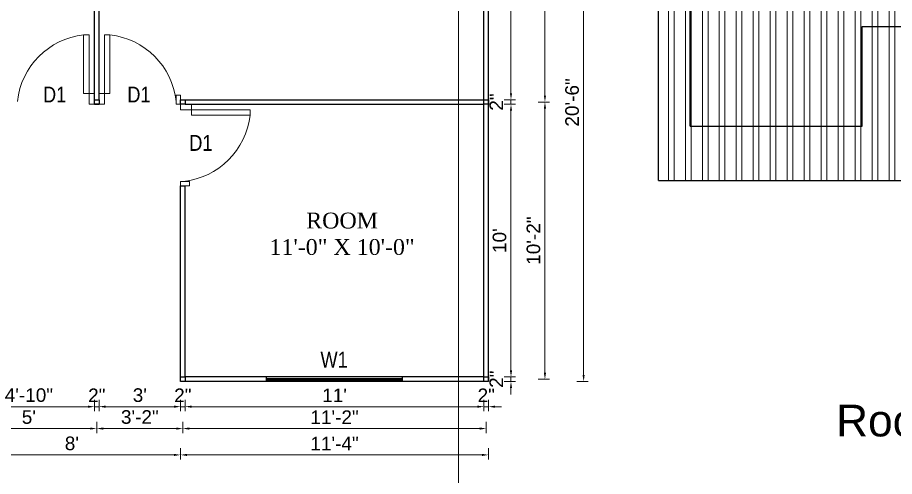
# Model space of a CAD drawing. Header units: inches. Extents: x 376358 to 406049, y -63575 to -53607.
# Drawn here: x 378090.3 to 378477.6, y -56157.7 to -55955.1 of the extents above; entities that cross this region are included whole.
import ezdxf

# ---------------------------------------------------------------- set-up
doc = ezdxf.new("R2010")
doc.units = ezdxf.units.IN
doc.header["$LTSCALE"] = 2
doc.header["$MEASUREMENT"] = 0
doc.header["$PDMODE"] = 34
doc.layers.get('0').update_dxf_attribs({"linetype": 'CONTINUOUS'})
doc.layers.get('DEFPOINTS').update_dxf_attribs({"color": 141, "linetype": 'CONTINUOUS'})
for name, color, linetype, lineweight in [('DIM_LINE', 173, 'CONTINUOUS', 20), ('dimension', 160, 'CONTINUOUS', 15), ('OUTLINE', 1, 'CONTINUOUS', 25), ('steps', 253, 'CONTINUOUS', 20)]:
    doc.layers.add(name, color=color, linetype=linetype, lineweight=lineweight)
doc.styles.add('Lettring Text', font='arial.ttf')
doc.styles.get("Standard").update_dxf_attribs({"font": 'ARIALN.TTF'})
doc.dimstyles.new('Copy of Standard', dxfattribs={"dimtxt": 6, "dimasz": 2.875, "dimexe": 2, "dimexo": 4, "dimgap": 2, "dimtad": 1, "dimdec": 0, "dimrnd": 1, "dimzin": 0, "dimdsep": 46, "dimlunit": 4, "dimtxsty": 'Lettring Text', "dimcen": 0.1, "dimclrd": 7, "dimclre": 7, "dimclrt": 7, "dimazin": 0, "dimtfac": 0.645, "dimtdec": 0, "dimtmove": 1, "dimatfit": 0, "dimfxl": 3, "dimfxlon": 1, "dimtfillclr": 256, "dimtolj": 1, "dimtzin": 0, "dimlwd": -1, "dimlwe": -1, "dimarcsym": 2})
pattern_1 = [(90, (2020.27, -4347.668), (-7.5, 0), []), (90, (2022.77, -4345.168), (-7.5, 0), [])]

# ---------------------------------------------------------------- blocks, each defined once
blk = doc.blocks.new('*D266')
at = {"layer": 'DEFPOINTS', "color": 0, "ltscale": 0.5, "transparency": 16777216}
for p in [(378296.33, -56115.75), (378298.33, -56115.75), (378296.33, -56126.87)]:
    blk.add_point(p, dxfattribs=at)
at = {"layer": 'steps', "color": 7, "ltscale": 0.5, "transparency": 16777216}
for p, q in [((378296.33, -56123.87), (378296.33, -56128.87)), ((378298.33, -56123.87), (378298.33, -56128.87)), ((378293.45, -56126.87), (378290.58, -56126.87)), ((378298.33, -56126.87), (378296.33, -56126.87)), ((378301.2, -56126.87), (378304.08, -56126.87))]:
    blk.add_line(p, q, dxfattribs=at)
for points in [[(378293.45, -56126.39), (378293.45, -56127.35), (378296.33, -56126.87)], [(378301.2, -56126.39), (378301.2, -56127.35), (378298.33, -56126.87)]]:
    blk.add_solid(points, dxfattribs=at)
at = {"layer": 'steps', "color": 7, "ltscale": 0.5, "transparency": 16777216, "insert": (378297.33, -56121.86), "char_height": 6, "attachment_point": 5, "style": 'Lettring Text'}
blk.add_mtext('\\A1;2"', dxfattribs=at)
blk = doc.blocks.new('*D267')
at = {"layer": 'DEFPOINTS', "color": 0, "ltscale": 0.5, "transparency": 16777216}
for p in [(378164.33, -56115.75), (378296.33, -56115.75), (378164.33, -56126.87)]:
    blk.add_point(p, dxfattribs=at)
at = {"layer": 'steps', "color": 7, "ltscale": 0.5, "transparency": 16777216}
for p, q in [((378164.33, -56123.87), (378164.33, -56128.87)), ((378296.33, -56123.87), (378296.33, -56128.87)), ((378293.45, -56126.87), (378167.2, -56126.87))]:
    blk.add_line(p, q, dxfattribs=at)
for points in [[(378167.2, -56126.39), (378167.2, -56127.35), (378164.33, -56126.87)], [(378293.45, -56126.39), (378293.45, -56127.35), (378296.33, -56126.87)]]:
    blk.add_solid(points, dxfattribs=at)
at = {"layer": 'steps', "color": 7, "ltscale": 0.5, "transparency": 16777216, "insert": (378230.33, -56121.86), "char_height": 6, "attachment_point": 5, "style": 'Lettring Text'}
blk.add_mtext("\\A1;11'", dxfattribs=at)
blk = doc.blocks.new('*D268')
at = {"layer": 'DEFPOINTS', "color": 0, "ltscale": 0.5, "transparency": 16777216}
for p in [(378162.33, -56115.75), (378164.33, -56115.75), (378162.33, -56126.87)]:
    blk.add_point(p, dxfattribs=at)
at = {"layer": 'steps', "color": 7, "ltscale": 0.5, "transparency": 16777216}
for p, q in [((378162.33, -56123.87), (378162.33, -56128.87)), ((378164.33, -56123.87), (378164.33, -56128.87)), ((378159.45, -56126.87), (378156.58, -56126.87)), ((378164.33, -56126.87), (378162.33, -56126.87)), ((378167.2, -56126.87), (378170.08, -56126.87))]:
    blk.add_line(p, q, dxfattribs=at)
for points in [[(378159.45, -56126.39), (378159.45, -56127.35), (378162.33, -56126.87)], [(378167.2, -56126.39), (378167.2, -56127.35), (378164.33, -56126.87)]]:
    blk.add_solid(points, dxfattribs=at)
at = {"layer": 'steps', "color": 7, "ltscale": 0.5, "transparency": 16777216, "insert": (378163.33, -56121.86), "char_height": 6, "attachment_point": 5, "style": 'Lettring Text'}
blk.add_mtext('\\A1;2"', dxfattribs=at)
blk = doc.blocks.new('*D269')
at = {"layer": 'DEFPOINTS', "color": 0, "ltscale": 0.5, "transparency": 16777216}
for p in [(378126.33, -55993.41), (378162.33, -56115.75), (378126.33, -56126.87)]:
    blk.add_point(p, dxfattribs=at)
at = {"layer": 'steps', "color": 7, "ltscale": 0.5, "transparency": 16777216}
for p, q in [((378126.33, -56123.87), (378126.33, -56128.87)), ((378162.33, -56123.87), (378162.33, -56128.87)), ((378159.45, -56126.87), (378129.2, -56126.87))]:
    blk.add_line(p, q, dxfattribs=at)
for points in [[(378129.2, -56126.39), (378129.2, -56127.35), (378126.33, -56126.87)], [(378159.45, -56126.39), (378159.45, -56127.35), (378162.33, -56126.87)]]:
    blk.add_solid(points, dxfattribs=at)
at = {"layer": 'steps', "color": 7, "ltscale": 0.5, "transparency": 16777216, "insert": (378144.33, -56121.81), "char_height": 6, "attachment_point": 5, "style": 'Lettring Text'}
blk.add_mtext("\\A1;3'", dxfattribs=at)
blk = doc.blocks.new('*D276')
at = {"layer": 'DEFPOINTS', "color": 0, "ltscale": 0.5, "transparency": 16777216}
for p in [(378124.33, -55993.41), (378126.33, -55993.41), (378124.33, -56126.87)]:
    blk.add_point(p, dxfattribs=at)
at = {"layer": 'steps', "color": 7, "ltscale": 0.5, "transparency": 16777216}
for p, q in [((378124.33, -56123.87), (378124.33, -56128.87)), ((378126.33, -56123.87), (378126.33, -56128.87)), ((378121.45, -56126.87), (378118.58, -56126.87)), ((378126.33, -56126.87), (378124.33, -56126.87)), ((378129.2, -56126.87), (378132.08, -56126.87))]:
    blk.add_line(p, q, dxfattribs=at)
for points in [[(378121.45, -56126.39), (378121.45, -56127.35), (378124.33, -56126.87)], [(378129.2, -56126.39), (378129.2, -56127.35), (378126.33, -56126.87)]]:
    blk.add_solid(points, dxfattribs=at)
at = {"layer": 'steps', "color": 7, "ltscale": 0.5, "transparency": 16777216, "insert": (378125.33, -56121.86), "char_height": 6, "attachment_point": 5, "style": 'Lettring Text'}
blk.add_mtext('\\A1;2"', dxfattribs=at)
blk = doc.blocks.new('*D277')
at = {"layer": 'DEFPOINTS', "color": 0, "ltscale": 0.5, "transparency": 16777216}
for p in [(378124.33, -55993.41), (378066.33, -56037.41), (378066.33, -56126.87)]:
    blk.add_point(p, dxfattribs=at)
at = {"layer": 'steps', "color": 7, "ltscale": 0.5, "transparency": 16777216}
for p, q in [((378066.33, -56123.87), (378066.33, -56128.87)), ((378124.33, -56123.87), (378124.33, -56128.87)), ((378121.45, -56126.87), (378069.2, -56126.87))]:
    blk.add_line(p, q, dxfattribs=at)
for points in [[(378069.2, -56126.39), (378069.2, -56127.35), (378066.33, -56126.87)], [(378121.45, -56126.39), (378121.45, -56127.35), (378124.33, -56126.87)]]:
    blk.add_solid(points, dxfattribs=at)
at = {"layer": 'steps', "color": 7, "ltscale": 0.5, "transparency": 16777216, "insert": (378095.33, -56121.81), "char_height": 6, "attachment_point": 5, "style": 'Lettring Text'}
blk.add_mtext('\\A1;4\'-10"', dxfattribs=at)
blk = doc.blocks.new('*D260')
at = {"layer": 'DEFPOINTS', "color": 0, "ltscale": 0.5, "transparency": 16777216}
for p in [(378125.33, -55992.41), (378065.33, -56036.41), (378125.33, -56136.53)]:
    blk.add_point(p, dxfattribs=at)
at = {"layer": 'steps', "color": 7, "ltscale": 0.5, "transparency": 16777216}
for p, q in [((378065.33, -56133.53), (378065.33, -56138.53)), ((378125.33, -56133.53), (378125.33, -56138.53)), ((378068.2, -56136.53), (378122.45, -56136.53))]:
    blk.add_line(p, q, dxfattribs=at)
for points in [[(378068.2, -56136.05), (378068.2, -56137.01), (378065.33, -56136.53)], [(378122.45, -56136.05), (378122.45, -56137.01), (378125.33, -56136.53)]]:
    blk.add_solid(points, dxfattribs=at)
at = {"layer": 'steps', "color": 7, "ltscale": 0.5, "transparency": 16777216, "insert": (378095.33, -56131.48), "char_height": 6, "attachment_point": 5, "style": 'Lettring Text'}
blk.add_mtext("\\A1;5'", dxfattribs=at)
blk = doc.blocks.new('*D261')
at = {"layer": 'DEFPOINTS', "color": 0, "ltscale": 0.5, "transparency": 16777216}
for p in [(378125.33, -55992.41), (378163.33, -55992.41), (378163.33, -56136.53)]:
    blk.add_point(p, dxfattribs=at)
at = {"layer": 'steps', "color": 7, "ltscale": 0.5, "transparency": 16777216}
for p, q in [((378125.33, -56133.53), (378125.33, -56138.53)), ((378163.33, -56133.53), (378163.33, -56138.53)), ((378128.2, -56136.53), (378160.45, -56136.53))]:
    blk.add_line(p, q, dxfattribs=at)
for points in [[(378128.2, -56136.05), (378128.2, -56137.01), (378125.33, -56136.53)], [(378160.45, -56136.05), (378160.45, -56137.01), (378163.33, -56136.53)]]:
    blk.add_solid(points, dxfattribs=at)
at = {"layer": 'steps', "color": 7, "ltscale": 0.5, "transparency": 16777216, "insert": (378144.33, -56131.47), "char_height": 6, "attachment_point": 5, "style": 'Lettring Text'}
blk.add_mtext('\\A1;3\'-2"', dxfattribs=at)
blk = doc.blocks.new('*D262')
at = {"layer": 'DEFPOINTS', "color": 0, "ltscale": 0.5, "transparency": 16777216}
for p in [(378163.33, -55992.41), (378297.33, -56114.75), (378297.33, -56136.53)]:
    blk.add_point(p, dxfattribs=at)
at = {"layer": 'steps', "color": 7, "ltscale": 0.5, "transparency": 16777216}
for p, q in [((378163.33, -56133.53), (378163.33, -56138.53)), ((378297.33, -56133.53), (378297.33, -56138.53)), ((378166.2, -56136.53), (378294.45, -56136.53))]:
    blk.add_line(p, q, dxfattribs=at)
for points in [[(378166.2, -56136.05), (378166.2, -56137.01), (378163.33, -56136.53)], [(378294.45, -56136.05), (378294.45, -56137.01), (378297.33, -56136.53)]]:
    blk.add_solid(points, dxfattribs=at)
at = {"layer": 'steps', "color": 7, "ltscale": 0.5, "transparency": 16777216, "insert": (378230.33, -56131.52), "char_height": 6, "attachment_point": 5, "style": 'Lettring Text'}
blk.add_mtext('\\A1;11\'-2"', dxfattribs=at)
blk = doc.blocks.new('*D263')
at = {"layer": 'DEFPOINTS', "color": 0, "ltscale": 0.5, "transparency": 16777216}
for p in [(378162.33, -56115.75), (378298.33, -56115.75), (378162.33, -56148.17)]:
    blk.add_point(p, dxfattribs=at)
at = {"layer": 'steps', "color": 7, "ltscale": 0.5, "transparency": 16777216}
for p, q in [((378162.33, -56145.17), (378162.33, -56150.17)), ((378298.33, -56145.17), (378298.33, -56150.17)), ((378295.45, -56148.17), (378165.2, -56148.17))]:
    blk.add_line(p, q, dxfattribs=at)
for points in [[(378165.2, -56147.69), (378165.2, -56148.65), (378162.33, -56148.17)], [(378295.45, -56147.69), (378295.45, -56148.65), (378298.33, -56148.17)]]:
    blk.add_solid(points, dxfattribs=at)
at = {"layer": 'steps', "color": 7, "ltscale": 0.5, "transparency": 16777216, "insert": (378230.33, -56143.15), "char_height": 6, "attachment_point": 5, "style": 'Lettring Text'}
blk.add_mtext('\\A1;11\'-4"', dxfattribs=at)
blk = doc.blocks.new('*D264')
at = {"layer": 'DEFPOINTS', "color": 0, "ltscale": 0.5, "transparency": 16777216}
for p in [(378066.33, -56037.41), (378162.33, -56115.75), (378066.33, -56148.17)]:
    blk.add_point(p, dxfattribs=at)
at = {"layer": 'steps', "color": 7, "ltscale": 0.5, "transparency": 16777216}
for p, q in [((378066.33, -56145.17), (378066.33, -56150.17)), ((378162.33, -56145.17), (378162.33, -56150.17)), ((378159.45, -56148.17), (378069.2, -56148.17))]:
    blk.add_line(p, q, dxfattribs=at)
for points in [[(378069.2, -56147.69), (378069.2, -56148.65), (378066.33, -56148.17)], [(378159.45, -56147.69), (378159.45, -56148.65), (378162.33, -56148.17)]]:
    blk.add_solid(points, dxfattribs=at)
at = {"layer": 'steps', "color": 7, "ltscale": 0.5, "transparency": 16777216, "insert": (378114.33, -56143.1), "char_height": 6, "attachment_point": 5, "style": 'Lettring Text'}
blk.add_mtext("\\A1;8'", dxfattribs=at)
blk = doc.blocks.new('*D275')
at = {"layer": 'DEFPOINTS', "color": 0, "ltscale": 0.5, "transparency": 16777216}
for p in [(377990.33, -56037.41), (377981.95, -56113.75), (378162.33, -56113.75)]:
    blk.add_point(p, dxfattribs=at)
at = {"layer": 'steps', "color": 7, "ltscale": 0.5, "transparency": 16777216}
for p, q in [((377984.95, -56037.41), (377979.95, -56037.41)), ((377981.95, -56040.28), (377981.95, -56110.88)), ((377984.95, -56113.75), (377979.95, -56113.75))]:
    blk.add_line(p, q, dxfattribs=at)
for points in [[(377981.47, -56040.28), (377982.43, -56040.28), (377981.95, -56037.41)], [(377981.47, -56110.88), (377982.43, -56110.88), (377981.95, -56113.75)]]:
    blk.add_solid(points, dxfattribs=at)
at = {"layer": 'steps', "color": 7, "ltscale": 0.5, "transparency": 16777216, "insert": (377976.89, -56075.58), "char_height": 6, "attachment_point": 5, "rotation": 90, "style": 'Lettring Text'}
blk.add_mtext('\\A1;6\'-4"', dxfattribs=at)
blk = doc.blocks.new('*D288')
at = {"layer": 'DEFPOINTS', "color": 0, "ltscale": 0.5, "transparency": 16777216}
for p in [(378162.33, -56113.75), (377981.95, -56115.75), (378162.33, -56115.75)]:
    blk.add_point(p, dxfattribs=at)
at = {"layer": 'steps', "color": 7, "ltscale": 0.5, "transparency": 16777216}
for p, q in [((377981.95, -56110.88), (377981.95, -56108)), ((377984.95, -56113.75), (377979.95, -56113.75)), ((377981.95, -56113.75), (377981.95, -56115.75)), ((377984.95, -56115.75), (377979.95, -56115.75)), ((377981.95, -56118.63), (377981.95, -56121.5))]:
    blk.add_line(p, q, dxfattribs=at)
for points in [[(377981.47, -56110.88), (377982.43, -56110.88), (377981.95, -56113.75)], [(377981.47, -56118.63), (377982.43, -56118.63), (377981.95, -56115.75)]]:
    blk.add_solid(points, dxfattribs=at)
at = {"layer": 'steps', "color": 7, "ltscale": 0.5, "transparency": 16777216, "insert": (377976.94, -56114.75), "char_height": 6, "attachment_point": 5, "rotation": 90, "style": 'Lettring Text'}
blk.add_mtext('\\A1;2"', dxfattribs=at)
blk = doc.blocks.new('*D291')
at = {"layer": 'DEFPOINTS', "color": 0, "ltscale": 0.5, "transparency": 16777216}
for p in [(377991.33, -56036.41), (377969.22, -56114.75), (378163.33, -56114.75)]:
    blk.add_point(p, dxfattribs=at)
at = {"layer": 'steps', "color": 7, "ltscale": 0.5, "transparency": 16777216}
for p, q in [((377972.22, -56036.41), (377967.22, -56036.41)), ((377969.22, -56039.28), (377969.22, -56111.88)), ((377972.22, -56114.75), (377967.22, -56114.75))]:
    blk.add_line(p, q, dxfattribs=at)
for points in [[(377968.74, -56039.28), (377969.7, -56039.28), (377969.22, -56036.41)], [(377968.74, -56111.88), (377969.7, -56111.88), (377969.22, -56114.75)]]:
    blk.add_solid(points, dxfattribs=at)
at = {"layer": 'steps', "color": 7, "ltscale": 0.5, "transparency": 16777216, "insert": (377964.15, -56075.58), "char_height": 6, "attachment_point": 5, "rotation": 90, "style": 'Lettring Text'}
blk.add_mtext('\\A1;6\'-6"', dxfattribs=at)
blk = doc.blocks.new('*D281')
at = {"layer": 'DEFPOINTS', "color": 0, "ltscale": 0.5, "transparency": 16777216}
for p in [(377990.33, -56037.41), (377955.71, -56115.75), (378162.33, -56115.75)]:
    blk.add_point(p, dxfattribs=at)
at = {"layer": 'steps', "color": 7, "ltscale": 0.5, "transparency": 16777216}
for p, q in [((377958.71, -56037.41), (377953.71, -56037.41)), ((377955.71, -56040.28), (377955.71, -56112.88)), ((377958.71, -56115.75), (377953.71, -56115.75))]:
    blk.add_line(p, q, dxfattribs=at)
for points in [[(377955.23, -56040.28), (377956.18, -56040.28), (377955.71, -56037.41)], [(377955.23, -56112.88), (377956.18, -56112.88), (377955.71, -56115.75)]]:
    blk.add_solid(points, dxfattribs=at)
at = {"layer": 'steps', "color": 7, "ltscale": 0.5, "transparency": 16777216, "insert": (377950.64, -56076.58), "char_height": 6, "attachment_point": 5, "rotation": 90, "style": 'Lettring Text'}
blk.add_mtext('\\A1;6\'-6"', dxfattribs=at)
blk = doc.blocks.new('*D283')
at = {"layer": 'DEFPOINTS', "color": 0, "ltscale": 0.5, "transparency": 16777216}
for p in [(378298.33, -55871.41), (378298.33, -55991.41), (378308.26, -55991.41)]:
    blk.add_point(p, dxfattribs=at)
at = {"layer": 'steps', "color": 7, "ltscale": 0.5, "transparency": 16777216}
for p, q in [((378305.26, -55871.41), (378310.26, -55871.41)), ((378308.26, -55874.28), (378308.26, -55988.53)), ((378305.26, -55991.41), (378310.26, -55991.41))]:
    blk.add_line(p, q, dxfattribs=at)
for points in [[(378307.79, -55874.28), (378308.74, -55874.28), (378308.26, -55871.41)], [(378307.79, -55988.53), (378308.74, -55988.53), (378308.26, -55991.41)]]:
    blk.add_solid(points, dxfattribs=at)
at = {"layer": 'steps', "color": 7, "ltscale": 0.5, "transparency": 16777216, "insert": (378303.2, -55931.41), "char_height": 6, "attachment_point": 5, "rotation": 90, "style": 'Lettring Text'}
blk.add_mtext("\\A1;10'", dxfattribs=at)
blk = doc.blocks.new('*D284')
at = {"layer": 'DEFPOINTS', "color": 0, "ltscale": 0.5, "transparency": 16777216}
for p in [(378298.33, -55991.41), (378298.33, -55993.41), (378308.26, -55993.41)]:
    blk.add_point(p, dxfattribs=at)
at = {"layer": 'steps', "color": 7, "ltscale": 0.5, "transparency": 16777216}
for p, q in [((378308.26, -55988.53), (378308.26, -55985.66)), ((378305.26, -55991.41), (378310.26, -55991.41)), ((378305.26, -55993.41), (378310.26, -55993.41)), ((378308.26, -55991.41), (378308.26, -55993.41)), ((378308.26, -55996.28), (378308.26, -55999.16))]:
    blk.add_line(p, q, dxfattribs=at)
for points in [[(378307.79, -55988.53), (378308.74, -55988.53), (378308.26, -55991.41)], [(378307.79, -55996.28), (378308.74, -55996.28), (378308.26, -55993.41)]]:
    blk.add_solid(points, dxfattribs=at)
at = {"layer": 'steps', "color": 7, "ltscale": 0.5, "transparency": 16777216, "insert": (378301.79, -55992.41), "char_height": 6, "attachment_point": 5, "rotation": 90, "style": 'Lettring Text'}
blk.add_mtext('\\A1;2"', dxfattribs=at)
blk = doc.blocks.new('*D285')
at = {"layer": 'DEFPOINTS', "color": 0, "ltscale": 0.5, "transparency": 16777216}
for p in [(378298.33, -55993.41), (378298.33, -56113.75), (378308.26, -56113.75)]:
    blk.add_point(p, dxfattribs=at)
at = {"layer": 'steps', "color": 7, "ltscale": 0.5, "transparency": 16777216}
for p, q in [((378305.26, -55993.41), (378310.26, -55993.41)), ((378308.26, -55996.28), (378308.26, -56110.88)), ((378305.26, -56113.75), (378310.26, -56113.75))]:
    blk.add_line(p, q, dxfattribs=at)
for points in [[(378307.79, -55996.28), (378308.74, -55996.28), (378308.26, -55993.41)], [(378307.79, -56110.88), (378308.74, -56110.88), (378308.26, -56113.75)]]:
    blk.add_solid(points, dxfattribs=at)
at = {"layer": 'steps', "color": 7, "ltscale": 0.5, "transparency": 16777216, "insert": (378303.2, -56053.58), "char_height": 6, "attachment_point": 5, "rotation": 90, "style": 'Lettring Text'}
blk.add_mtext("\\A1;10'", dxfattribs=at)
blk = doc.blocks.new('*D286')
at = {"layer": 'DEFPOINTS', "color": 0, "ltscale": 0.5, "transparency": 16777216}
for p in [(378298.33, -56113.75), (378298.33, -56115.75), (378308.26, -56115.75)]:
    blk.add_point(p, dxfattribs=at)
at = {"layer": 'steps', "color": 7, "ltscale": 0.5, "transparency": 16777216}
for p, q in [((378308.26, -56110.88), (378308.26, -56108)), ((378305.26, -56113.75), (378310.26, -56113.75)), ((378308.26, -56113.75), (378308.26, -56115.75)), ((378305.26, -56115.75), (378310.26, -56115.75)), ((378308.26, -56118.63), (378308.26, -56121.5))]:
    blk.add_line(p, q, dxfattribs=at)
for points in [[(378307.79, -56110.88), (378308.74, -56110.88), (378308.26, -56113.75)], [(378307.79, -56118.63), (378308.74, -56118.63), (378308.26, -56115.75)]]:
    blk.add_solid(points, dxfattribs=at)
at = {"layer": 'steps', "color": 7, "ltscale": 0.5, "transparency": 16777216, "insert": (378301.79, -56114.75), "char_height": 6, "attachment_point": 5, "rotation": 90, "style": 'Lettring Text'}
blk.add_mtext('\\A1;2"', dxfattribs=at)
blk = doc.blocks.new('*D287')
at = {"layer": 'DEFPOINTS', "color": 0, "ltscale": 0.5, "transparency": 16777216}
for p in [(378297.33, -55992.41), (378323.26, -55992.41), (378297.33, -56114.75)]:
    blk.add_point(p, dxfattribs=at)
at = {"layer": 'steps', "color": 7, "ltscale": 0.5, "transparency": 16777216}
for p, q in [((378320.26, -55992.41), (378325.26, -55992.41)), ((378323.26, -56111.88), (378323.26, -55995.28)), ((378320.26, -56114.75), (378325.26, -56114.75))]:
    blk.add_line(p, q, dxfattribs=at)
for points in [[(378322.78, -55995.28), (378323.74, -55995.28), (378323.26, -55992.41)], [(378322.78, -56111.88), (378323.74, -56111.88), (378323.26, -56114.75)]]:
    blk.add_solid(points, dxfattribs=at)
at = {"layer": 'steps', "color": 7, "ltscale": 0.5, "transparency": 16777216, "insert": (378318.2, -56053.58), "char_height": 6, "attachment_point": 5, "rotation": 90, "style": 'Lettring Text'}
blk.add_mtext('\\A1;10\'-2"', dxfattribs=at)
blk = doc.blocks.new('*D257')
at = {"layer": 'DEFPOINTS', "color": 0, "ltscale": 0.5, "transparency": 16777216}
for p in [(378297.33, -55870.41), (378323.26, -55870.41), (378297.33, -55992.41)]:
    blk.add_point(p, dxfattribs=at)
at = {"layer": 'steps', "color": 7, "ltscale": 0.5, "transparency": 16777216}
for p, q in [((378320.26, -55870.41), (378325.26, -55870.41)), ((378323.26, -55989.53), (378323.26, -55873.28)), ((378320.26, -55992.41), (378325.26, -55992.41))]:
    blk.add_line(p, q, dxfattribs=at)
for points in [[(378322.78, -55873.28), (378323.74, -55873.28), (378323.26, -55870.41)], [(378322.78, -55989.53), (378323.74, -55989.53), (378323.26, -55992.41)]]:
    blk.add_solid(points, dxfattribs=at)
at = {"layer": 'steps', "color": 7, "ltscale": 0.5, "transparency": 16777216, "insert": (378318.2, -55931.41), "char_height": 6, "attachment_point": 5, "rotation": 90, "style": 'Lettring Text'}
blk.add_mtext('\\A1;10\'-2"', dxfattribs=at)
blk = doc.blocks.new('*D258')
at = {"layer": 'DEFPOINTS', "color": 0, "ltscale": 0.5, "transparency": 16777216}
for p in [(378298.33, -55869.41), (378298.33, -56115.75), (378340.34, -56115.75)]:
    blk.add_point(p, dxfattribs=at)
at = {"layer": 'steps', "color": 7, "ltscale": 0.5, "transparency": 16777216}
for p, q in [((378337.34, -55869.41), (378342.34, -55869.41)), ((378340.34, -55872.28), (378340.34, -56112.88)), ((378337.34, -56115.75), (378342.34, -56115.75))]:
    blk.add_line(p, q, dxfattribs=at)
for points in [[(378339.86, -55872.28), (378340.81, -55872.28), (378340.34, -55869.41)], [(378339.86, -56112.88), (378340.81, -56112.88), (378340.34, -56115.75)]]:
    blk.add_solid(points, dxfattribs=at)
at = {"layer": 'steps', "color": 7, "ltscale": 0.5, "transparency": 16777216, "insert": (378335.27, -55992.58), "char_height": 6, "attachment_point": 5, "rotation": 90, "style": 'Lettring Text'}
blk.add_mtext('\\A1;20\'-6"', dxfattribs=at)

msp = doc.modelspace()

# ---------------------------------------------------------------- hatches: boundary and pattern name
at = {"layer": 'DIM_LINE'}
h = msp.add_hatch(dxfattribs=at)
h.set_pattern_fill('ANSI32', color=256, scale=20, angle=45)
h.set_pattern_definition(pattern_1)
h.paths.add_polyline_path([(378682.17, -56105.37), (378682.17, -56081.37), (378559.39, -56081.37), (378559.39, -55959.03), (378463.39, -55959.03), (378463.39, -56003.03), (378387.39, -56003.03), (378387.39, -55959.03), (378387.39, -55835.03), (378682.17, -55835.03), (378682.17, -55821.03), (378373.39, -55821.03), (378373.39, -56027.03), (378487.39, -56027.03), (378487.39, -55983.03), (378535.39, -55983.03), (378535.39, -56105.37)])
h = msp.add_hatch(dxfattribs=at)
h.set_pattern_fill('ANSI32', color=256, scale=20, angle=45)
h.set_pattern_definition(pattern_1)
h.paths.add_polyline_path([(378559.39, -55959.03), (378559.39, -56081.37), (378682.17, -56081.37), (378682.17, -55835.03), (378387.39, -55835.03), (378387.39, -55959.03), (378387.39, -56003.03), (378463.39, -56003.03), (378463.39, -55959.03)])
h.paths.add_polyline_path([(378603.5, -55988.52), (378603.5, -56031.85), (378589.05, -56031.85), (378589.05, -55988.52)], flags=16)
h.paths.add_polyline_path([(378627.78, -55914.59), (378627.78, -55871.26), (378642.23, -55871.26), (378642.23, -55914.59)], flags=16)
h.paths.add_polyline_path([(378639.89, -55988.52), (378654.34, -55988.52), (378654.34, -56031.85), (378639.89, -56031.85)], flags=16)
h.paths.add_polyline_path([(378566.02, -55914.59), (378551.57, -55914.59), (378551.57, -55871.26), (378566.02, -55871.26)], flags=16)
h.paths.add_polyline_path([(378500.69, -55914.59), (378486.24, -55914.59), (378486.24, -55871.26), (378500.69, -55871.26)], flags=16)
h.paths.add_polyline_path([(378431.99, -55914.59), (378417.54, -55914.59), (378417.54, -55871.26), (378431.99, -55871.26)], flags=16)

# ---------------------------------------------------------------- linework, layer by layer
at = {"color": 7, "linetype": 'ByBlock', "lineweight": 5}
msp.add_line((378285.12, -56177.84), (378285.12, -55807.1), dxfattribs=at)
at = {"layer": 'dimension', "ltscale": 7}
for p, q in [((378119.53, -55988.61), (378119.53, -55962.73)), ((378121.93, -55962.73), (378119.53, -55962.73)), ((378121.93, -55988.61), (378121.93, -55962.73)), ((378128.73, -55988.61), (378128.73, -55962.73)), ((378128.73, -55962.73), (378131.13, -55962.73)), ((378131.13, -55988.61), (378131.13, -55962.73)), ((378121.93, -55988.61), (378119.53, -55988.61)), ((378124.33, -55988.61), (378121.93, -55988.61)), ((378121.93, -55988.61), (378121.93, -55993.41)), ((378124.33, -55993.41), (378124.33, -55988.61)), ((378126.33, -55988.61), (378128.73, -55988.61)), ((378126.33, -55993.41), (378126.33, -55988.61)), ((378128.73, -55988.61), (378128.73, -55993.41)), ((378128.73, -55988.61), (378131.13, -55988.61)), ((378160.33, -55993.41), (378160.33, -55989.41)), ((378160.33, -55989.41), (378162.33, -55989.41)), ((378162.33, -55993.41), (378162.33, -55989.41)), ((378121.93, -55993.41), (378124.33, -55993.41)), ((378128.73, -55993.41), (378126.33, -55993.41)), ((378160.33, -55993.41), (378162.33, -55993.41)), ((378162.33, -55995.81), (378162.33, -55993.41)), ((378162.33, -55993.41), (378167.13, -55993.41)), ((378167.13, -55993.41), (378167.13, -55995.81)), ((378167.13, -55995.81), (378162.33, -55995.81)), ((378167.13, -55995.81), (378193, -55995.81)), ((378167.13, -55995.81), (378167.13, -55998.21)), ((378167.13, -55998.21), (378193, -55998.21)), ((378193, -55995.81), (378193, -55998.21)), ((378162.33, -56027.41), (378166.33, -56027.41)), ((378162.33, -56027.41), (378162.33, -56029.41)), ((378162.33, -56029.41), (378166.33, -56029.41)), ((378166.33, -56027.41), (378166.33, -56029.41))]:
    msp.add_line(p, q, dxfattribs=at)
for centre, start, end in [((378123.2, -55995.58), 96.3827, 174.0013), ((378127.45, -55995.58), 5.9987, 83.6173), ((378160.15, -55994.53), 275.9987, 353.6173)]:
    msp.add_arc(centre, 33.06, start, end, dxfattribs=at)
at = {"layer": 'OUTLINE'}
for p, q in [((378373.39, -56027.03), (378373.39, -55821.03)), ((378387.39, -55959.03), (378387.39, -55835.03)), ((378298.33, -56115.75), (378298.33, -55869.41)), ((378124.33, -55991.41), (378124.33, -55871.41)), ((378126.33, -55991.41), (378126.33, -55871.41)), ((378296.33, -55991.41), (378296.33, -55871.41)), ((378387.39, -56003.03), (378387.39, -55959.03)), ((378463.39, -55959.03), (378559.39, -55959.03)), ((378463.39, -56003.03), (378463.39, -55959.03)), ((378124.33, -55993.41), (378126.33, -55993.41)), ((378162.33, -55991.41), (378296.33, -55991.41)), ((378164.33, -55993.41), (378296.33, -55993.41)), ((378296.33, -56113.75), (378296.33, -55993.41)), ((378387.39, -56003.03), (378463.39, -56003.03)), ((378162.33, -56115.75), (378162.33, -56029.41)), ((378162.33, -56029.41), (378164.33, -56029.41)), ((378164.33, -56113.75), (378164.33, -56029.41)), ((378373.39, -56027.03), (378487.39, -56027.03)), ((378296.33, -56113.75), (378164.33, -56113.75)), ((378200.33, -56115.75), (378200.33, -56113.75)), ((378200.33, -56114.5), (378260.33, -56114.5)), ((378260.33, -56115.75), (378260.33, -56113.75)), ((378298.33, -56115.75), (378162.33, -56115.75)), ((378200.33, -56115), (378260.33, -56115))]:
    msp.add_line(p, q, dxfattribs=at)
for points in [[(378124.33, -55991.41), (378126.33, -55991.41), (378126.33, -55993.41), (378124.33, -55993.41)], [(378162.33, -55991.41), (378164.33, -55991.41), (378164.33, -55993.41), (378162.33, -55993.41)], [(378296.33, -55991.41), (378298.33, -55991.41), (378298.33, -55993.41), (378296.33, -55993.41)], [(378162.33, -56113.75), (378164.33, -56113.75), (378164.33, -56115.75), (378162.33, -56115.75)], [(378296.33, -56113.75), (378298.33, -56113.75), (378298.33, -56115.75), (378296.33, -56115.75)]]:
    msp.add_lwpolyline(points, close=True, dxfattribs=at)

# ---------------------------------------------------------------- texts
at = {"color": 7, "linetype": 'ByBlock', "lineweight": 5, "insert": (378519.77, -56133.1), "char_height": 14, "width": 235.547, "attachment_point": 5}
msp.add_mtext('{\\fArial CE|b0|i0|c0|p34;Roof\\fArial CE|b0|i0|c238|p34; Floor Plan}', dxfattribs=at)
at = {"layer": 'steps', "color": 7, "ltscale": 0.3, "char_height": 7, "attachment_point": 8}
for s, insert in [('{\\W1;D1}', (378106.71, -55992.6)), ('{\\W1;D1}', (378143.94, -55992.6)), ('{\\W1;D1}', (378171.31, -56013.95)), ('W1', (378230.14, -56109.63))]:
    msp.add_mtext_dynamic_manual_height_columns(s, width=18.6213, gutter_width=40, heights=[0], dxfattribs=dict(at, insert=insert))
at = {"layer": 'steps', "color": 7, "ltscale": 0.3, "insert": (378233.67, -56041.22), "char_height": 7, "width": 67.5051, "attachment_point": 2}
msp.add_mtext('{\\fTimes New Roman|b0|i0|c0|p18;ROOM \\P11\'-0" X 10\'-0"}', dxfattribs=at)

# ---------------------------------------------------------------- dimensions: what is measured, and where the dimension line sits
at = {"layer": 'steps', "ltscale": 0.5}
for base, p1, p2, picture, middle in [((378323.26, -55870.41), (378297.33, -55992.41), (378297.33, -55870.41), '*D257', (378318.2, -55931.41)), ((378340.34, -56115.75), (378298.33, -55869.41), (378298.33, -56115.75), '*D258', (378335.27, -55992.58)), ((378308.26, -55991.41), (378298.33, -55871.41), (378298.33, -55991.41), '*D283', (378303.2, -55931.41)), ((378323.26, -55992.41), (378297.33, -56114.75), (378297.33, -55992.41), '*D287', (378318.2, -56053.58)), ((378308.26, -56113.75), (378298.33, -55993.41), (378298.33, -56113.75), '*D285', (378303.2, -56053.58)), ((377955.71, -56115.75), (377990.33, -56037.41), (378162.33, -56115.75), '*D281', (377950.64, -56076.58)), ((377969.22, -56114.75), (377991.33, -56036.41), (378163.33, -56114.75), '*D291', (377964.15, -56075.58)), ((377981.95, -56113.75), (377990.33, -56037.41), (378162.33, -56113.75), '*D275', (377976.89, -56075.58))]:
    dim = msp.add_linear_dim(base=base, p1=p1, p2=p2, angle=90, dimstyle='Copy of Standard', dxfattribs=at)
    dim.commit()
    dim.dimension.update_dxf_attribs({"geometry": picture, "text_midpoint": middle})
for base, p1, p2, picture, middle in [((378308.26, -55993.41), (378298.33, -55991.41), (378298.33, -55993.41), '*D284', (378306.8, -55992.41)), ((377981.95, -56115.75), (378162.33, -56113.75), (378162.33, -56115.75), '*D288', (377981.95, -56114.75)), ((378308.26, -56115.75), (378298.33, -56113.75), (378298.33, -56115.75), '*D286', (378306.8, -56114.75))]:
    dim = msp.add_linear_dim(base=base, p1=p1, p2=p2, angle=90, dimstyle='Copy of Standard', dxfattribs=at)
    dim.commit()
    dim.dimension.update_dxf_attribs({"geometry": picture, "text_midpoint": middle, "dimtype": 160})
for base, p1, p2, picture, middle in [((378125.33, -56136.53), (378065.33, -56036.41), (378125.33, -55992.41), '*D260', (378095.33, -56131.48)), ((378066.33, -56126.87), (378124.33, -55993.41), (378066.33, -56037.41), '*D277', (378095.33, -56121.81)), ((378163.33, -56136.53), (378125.33, -55992.41), (378163.33, -55992.41), '*D261', (378144.33, -56131.47)), ((378126.33, -56126.87), (378162.33, -56115.75), (378126.33, -55993.41), '*D269', (378144.33, -56121.81)), ((378297.33, -56136.53), (378163.33, -55992.41), (378297.33, -56114.75), '*D262', (378230.33, -56131.52)), ((378066.33, -56148.17), (378162.33, -56115.75), (378066.33, -56037.41), '*D264', (378114.33, -56143.1)), ((378162.33, -56148.17), (378298.33, -56115.75), (378162.33, -56115.75), '*D263', (378230.33, -56143.15)), ((378164.33, -56126.87), (378296.33, -56115.75), (378164.33, -56115.75), '*D267', (378230.33, -56121.86))]:
    dim = msp.add_linear_dim(base=base, p1=p1, p2=p2, dimstyle='Copy of Standard', dxfattribs=at)
    dim.commit()
    dim.dimension.update_dxf_attribs({"geometry": picture, "text_midpoint": middle})
for base, p1, p2, picture, middle in [((378124.33, -56126.87), (378126.33, -55993.41), (378124.33, -55993.41), '*D276', (378125.33, -56126.87)), ((378162.33, -56126.87), (378164.33, -56115.75), (378162.33, -56115.75), '*D268', (378163.33, -56126.87)), ((378296.33, -56126.87), (378298.33, -56115.75), (378296.33, -56115.75), '*D266', (378297.33, -56126.87))]:
    dim = msp.add_linear_dim(base=base, p1=p1, p2=p2, dimstyle='Copy of Standard', dxfattribs=at)
    dim.commit()
    dim.dimension.update_dxf_attribs({"geometry": picture, "text_midpoint": middle, "dimtype": 160})

doc.saveas('drawing.dxf')
